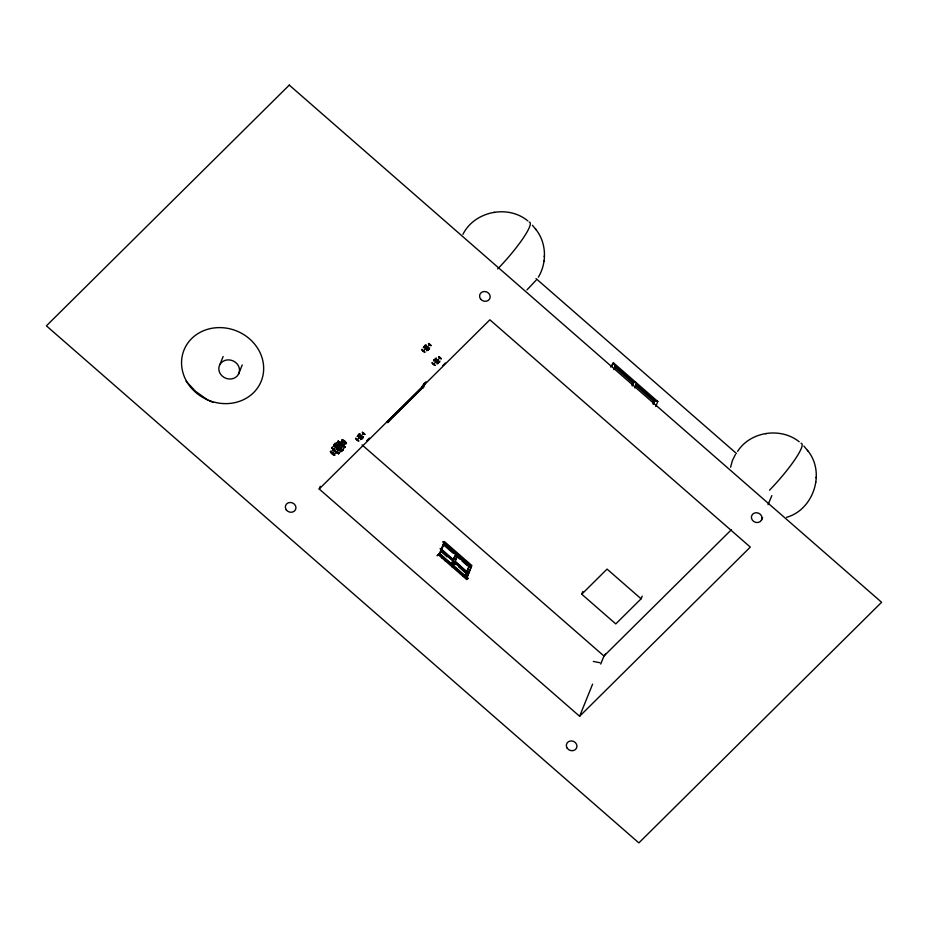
<?xml version="1.0" encoding="UTF-8"?>
<svg xmlns="http://www.w3.org/2000/svg" width="928" height="928" viewBox="0 0 928 928"><rect width="100%" height="100%" fill="white"/><g stroke="black" fill="none" stroke-linecap="round" stroke-linejoin="round"><path stroke-width="1.39" d="M538.356 277.147C547.184 262.659 546.58 242.359 535.595 229.123M786.55 517.325C813.833 509.692 825.885 472.074 807.43 450.347M543.808 261.371L543.866 260.745M544.214 256.569L544.26 255.966M816.048 477.792L816.106 477.189M815.654 482.606L815.7 481.98M730.58 467.236L732.378 460.624L735.417 454.488M219.89 364.576L223.138 356.538M238.438 374.344A10.498 9.419 22 0 0 228.508 359.878A10.498 9.419 22 0 0 220.551 374.158A10.498 9.419 22 0 0 238.438 374.344L242.231 364.948M332.027 453.746L344.822 441.067L344.091 441.821M319.186 488.998L489.88 319.8L750.311 547.091L579.617 716.277L319.186 488.998L320.264 486.318M389.876 418.702L388.82 421.3L422.495 387.927L424.061 384.041M389.052 421.498L388.09 420.651L386.906 421.811L387.869 422.658L390.096 418.899M425.987 381.756L422.716 388.124L421.753 387.278L423.98 383.519M422.716 388.124L424.978 382.638M439.188 553.9L467.758 578.654L439.188 553.9L437.158 555.802M439.652 554.155L441.055 550.687L452.957 561.069L451.553 564.549M439.64 554.874L441.508 550.246L440.104 548.506M442.447 550.872L453.258 560.315L455.602 554.538L443.7 544.144L441.357 549.933L444.152 543.704L442.9 541.592L471.354 566.428L466.691 577.958M442.865 556.928L441.6 557.844M446.426 560.036L445.15 560.953M451.565 563.83L452.504 561.521M453.282 559.607L454.21 557.299M451.53 565.256L453.409 560.628L441.508 550.246M453.108 565.894L454.511 562.426L466.401 572.808L464.998 576.288M455.277 560.512L457.597 555.443L457.133 554.004L455.602 554.538M453.56 565.454L454.952 561.985L468.559 573.342L455.265 561.231L457.597 555.443L469.498 565.825L471.354 566.428L470.45 567.321M453.537 566.242L452.261 567.159M464.209 575.557L462.933 576.474M464.557 576.729L466.854 572.367L464.986 576.996M466.262 572.506L467.19 570.186M466.262 577.692L467.19 575.383M468.13 573.086L469.058 570.778M466.854 577.982L471.876 565.546L444.361 541.523L438.828 555.211L466.355 579.223M467.608 578.817L467.944 578.202L439.489 553.378L437.308 555.431M610.589 367.012L613.385 362.744L657.79 401.499L655.76 406.51M611.865 366.502L613.385 362.744L615.31 366.096L633.882 382.29L635.587 382.127L636.295 384.412L654.866 400.618L657.79 401.499M613.884 369.622L615.31 366.096L614.417 366.978L632.989 383.183L632.038 385.538M632.455 385.828L633.882 382.29L632.096 384.064M634.868 387.939L636.295 384.412L635.413 385.294L653.973 401.499L653.022 403.854M653.44 404.144L654.866 400.618L653.092 402.381M642.176 596.136L641.097 598.804L615.774 623.918L581.74 594.21L582.819 591.542M579.617 716.277L592.598 684.145M600.718 664.054L603.966 656.015L605.74 653.741M761.494 520.132A5.394 4.837 22 0 0 756.355 512.72A5.394 4.837 22 0 0 752.306 520.086A5.394 4.837 22 0 0 761.494 520.132L762.584 517.546M768.036 504.658L771.864 495.622M462.933 234.332C474.533 211.097 508.08 204.392 527.835 220.922M737.574 451.414C750.346 431.311 780.866 426.984 799.205 441.774M345.46 443.12L342.096 447.006M344.798 447.273L338.72 453.316M526.976 289.872L536.152 280.186M345.61 443.294L333.535 455.068L330.554 452.47L334.509 448.468M345.587 443.282L346.214 442.505L343.232 439.895L333.593 449.326M331.864 447.911L338.523 441.357M343.975 441.96L337.514 448.618M367.94 439.756L368.509 439.164M369.367 438.248L368.729 438.921A9.129 3.747 45.3 0 0 369.286 438.422M429.873 344.474L423.238 351.062M363.73 433.295L357.083 439.884M440.104 357.674L433.469 364.263M429.699 347.896L426.776 350.807M363.556 436.705L360.621 439.617M439.93 361.096L436.995 363.996M423.284 347.768L426.219 344.856M357.141 436.578L360.076 433.678M433.515 360.957L436.45 358.057M335.217 444.674L337.479 442.505M335.913 447.064L341.945 441.183M388.31 420.848L421.973 387.475M387.394 422.24L423.4 386.535M454.952 561.985L454.059 562.878L456.216 564.758M468.594 566.718L469.498 565.825L466.714 572.054L469.046 566.277L457.144 555.884M581.74 594.21L607.063 569.096L641.097 598.804M731.473 529.633L603.966 656.015L362.059 444.895M466.494 579.571L467.944 578.202M442.807 365.539L443.607 364.808M332.468 453.328L332.804 453.038A7.505 3.086 45.3 0 1 332.108 452.4M336.876 452.075L337.757 451.298M493.905 212.466L494.554 212.384M765.739 433.701L766.389 433.608M593.34 661.432L599.778 662.708M209.31 400.768L213.092 402.439M208.046 400.212L195.506 391.303L186.087 381.234M536.013 278.562L736.519 453.537M422.924 386.118L423.887 386.964M452.98 553.088L443.248 544.597L444.152 543.704L456.042 554.086L453.711 559.874L441.809 549.492M456.704 556.336L459.94 559.166M462.109 561.057L467.515 565.778M454.813 561.672L463.466 569.224M441.682 552.079L447.099 556.8M458.386 566.648L465.949 573.26M803.868 446.055L807.836 450.857M532.428 225.26L536.001 229.634M364.959 434.316A8.77 3.596 45.3 0 1 362.523 432.181M364.727 434.582A8.828 3.619 45.3 0 1 362.268 432.436M364.553 433.979A8.712 3.573 45.3 0 1 362.918 432.552M368.138 439.396A9.141 3.747 45.3 0 1 367.882 439.466M363.034 437.888A9.141 3.747 45.3 0 1 358.834 434.223M369.17 438.434A9.141 3.747 45.3 0 1 368.926 438.863M363.266 437.645A9.129 3.747 45.3 0 1 359.078 433.979M367.476 440.301A9.129 3.747 45.3 0 1 367.082 440.568M361.758 439.153A9.129 3.747 45.3 0 1 357.558 435.487M367.326 440.348A9.141 3.747 45.3 0 1 367.094 440.44M361.99 438.921A9.141 3.747 45.3 0 1 357.79 435.255M368.126 439.478A9.141 3.747 45.3 0 1 368.01 439.698M358.985 441.009A8.862 3.631 45.3 0 1 355.702 438.155M333.512 453.618A7.505 3.086 45.3 0 1 333.152 453.328M344.682 442.552A7.505 3.086 45.3 0 1 343.279 441.322M346.515 443.445A7.923 3.248 45.3 0 1 342.177 439.663M346.295 443.77A8.074 3.318 45.3 0 1 341.875 439.918M345.054 447.435A8.828 3.619 45.3 0 1 338.012 441.287M343.209 450.115A9.129 3.747 45.3 0 1 335.228 443.155M342.977 450.358A9.141 3.747 45.3 0 1 334.996 443.387M341.701 451.623A9.129 3.747 45.3 0 1 333.709 444.651M341.933 451.402A9.141 3.747 45.3 0 1 333.941 444.419M334.892 455.08A8.074 3.318 45.3 0 1 330.472 451.217M334.648 455.219A7.923 3.248 45.3 0 1 330.31 451.426M338.894 453.56A8.862 3.631 45.3 0 1 331.83 447.4M338.65 453.757A8.804 3.608 45.3 0 1 331.632 447.632A8.746 3.584 45.3 0 0 338.639 453.722M431.114 345.506A8.77 3.596 45.3 0 1 428.666 343.372M430.882 345.761A8.828 3.619 45.3 0 1 428.423 343.615M430.696 345.158A8.712 3.573 45.3 0 1 429.072 343.743M429.42 348.835A9.129 3.747 45.3 0 1 425.221 345.17M429.188 349.067A9.141 3.747 45.3 0 1 424.989 345.402M427.901 350.332A9.129 3.747 45.3 0 1 423.702 346.666M428.144 350.111A9.141 3.747 45.3 0 1 423.934 346.446M425.14 352.199A8.862 3.631 45.3 0 1 421.857 349.334M441.345 358.707A8.77 3.596 45.3 0 1 438.898 356.572M441.113 358.962A8.828 3.619 45.3 0 1 438.642 356.816M440.928 358.359A8.712 3.573 45.3 0 1 439.304 356.944M445.15 363.289A9.071 3.724 45.3 0 1 444.941 363.405M439.64 362.001A9.071 3.724 45.3 0 1 435.476 358.359M445.301 363.242A9.141 3.747 45.3 0 1 444.953 363.567M439.42 362.268A9.141 3.747 45.3 0 1 435.22 358.602M438.132 363.532A9.129 3.747 45.3 0 1 433.933 359.867M444.152 364.31A9.129 3.747 45.3 0 1 444.013 364.507M438.364 363.312A9.141 3.747 45.3 0 1 434.165 359.635M444.257 364.286A9.141 3.747 45.3 0 1 444.094 364.46M435.36 365.4A8.862 3.631 45.3 0 1 432.088 362.535M801.038 443.294A43.465 6.972 -48.6 0 1 769.521 490.181M529.204 222.07A43.465 6.972 -48.6 0 1 497.675 268.946M289.269 85.098L46.4 325.844L638.858 842.902L881.6 602.284L289.269 85.098M188.546 384.436A41.632 37.387 22 0 0 259.504 384.807A41.632 37.387 22 0 0 219.774 327.607A41.632 37.387 22 0 0 188.546 384.436M355.876 438.77A8.804 3.608 45.3 0 0 358.336 440.904A8.746 3.584 45.3 0 1 355.888 438.758M338.314 441.055A8.712 3.573 45.3 0 0 345.262 447.122A8.77 3.596 45.3 0 1 338.279 441.055M422.031 349.949A8.804 3.608 45.3 0 0 424.479 352.095A8.746 3.584 45.3 0 1 422.043 349.937M432.251 363.15A8.804 3.608 45.3 0 0 434.71 365.296A8.746 3.584 45.3 0 1 432.274 363.138M567.228 748.258A5.394 4.837 22 0 0 576.416 748.316A5.394 4.837 22 0 0 571.277 740.904A5.394 4.837 22 0 0 567.228 748.258M480.472 298.851A5.394 4.837 22 0 0 489.659 298.897A5.394 4.837 22 0 0 484.509 291.496A5.394 4.837 22 0 0 480.472 298.851M286.242 509.808A5.394 4.837 22 0 0 295.429 509.866A5.394 4.837 22 0 0 290.29 502.454A5.394 4.837 22 0 0 286.242 509.808"/></g></svg>
